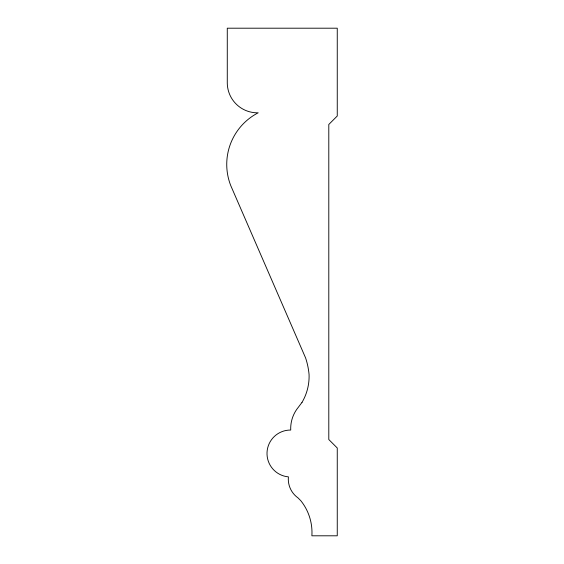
<?xml version="1.0" encoding="UTF-8"?>
<svg xmlns="http://www.w3.org/2000/svg" width="564" height="564" viewBox="0 0 564 564"><rect width="100%" height="100%" fill="white"/><g stroke="black" fill="none" stroke-linecap="round" stroke-linejoin="round"><path stroke-width="0.85" d="M301.994 402.407L298.3 407.321A33.48 33.48 0 0 0 290.728 430.05A23.455 23.455 0 0 0 267.033 452.342A23.455 23.455 0 0 0 288.408 476.862A23.011 23.011 0 0 0 298.011 497.899L300.845 500.747A50.887 50.887 0 0 1 311.878 535.8L337.258 535.8L337.258 447.992L328.798 439.532L328.798 124.468L337.258 116.008L337.258 28.2L227.278 28.2L227.278 83.176A30.111 30.111 0 0 0 258.206 112.8A58.021 58.021 0 0 0 230.796 185.704L305.618 357.985A73.764 73.764 0 0 1 309.065 374.482A51.091 51.091 0 0 1 301.994 402.407"/></g></svg>
